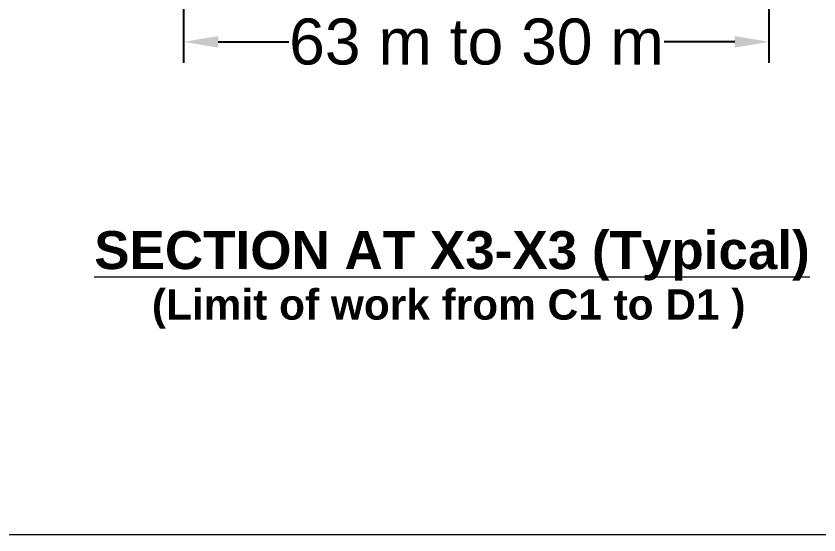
# Model space of a CAD drawing. Header units: inches. Extents: x -885 to 26362, y -28010 to 990.
# Drawn here: x 4373.11 to 4394.07, y -17724.55 to -17711.01 of the extents above; entities that cross this region are included whole.
import ezdxf

# ---------------------------------------------------------------- set-up
doc = ezdxf.new("R2010")
doc.units = ezdxf.units.IN
doc.header["$MEASUREMENT"] = 0
doc.header["$PDMODE"] = 3
doc.layers.add('LINE', color=7, linetype='Continuous')
doc.layers.add('Long Section Labels', color=7, linetype='Continuous', lineweight=9)
doc.styles.add('Arial B heading -200', font='arialbd.ttf', dxfattribs={"height": 0.6})
doc.styles.get("Standard").update_dxf_attribs({"font": 'arial.ttf'})
doc.dimstyles.get("Standard").update_dxf_attribs({"dimtxt": 0.18, "dimasz": 0.18, "dimexe": 0.18, "dimexo": 0.0625, "dimgap": 0.09, "dimtad": 0, "dimtih": 1, "dimtoh": 1, "dimdec": 4, "dimzin": 0, "dimdsep": 46, "dimtxsty": 'Standard', "dimcen": 0.09, "dimadec": 0, "dimazin": 0, "dimtfac": 1, "dimtdec": 4, "dimtofl": 0, "dimtmove": 0, "dimatfit": 3, "dimfxl": 1, "dimtolj": 1, "dimtzin": 0, "dimarcsym": 0})

# ---------------------------------------------------------------- blocks, each defined once
blk = doc.blocks.new('*D59')
at = {"layer": 'Defpoints', "color": 0, "ltscale": 0.5, "transparency": 16777216}
for p in [(4392.768, -17711.682), (4377.485, -17713.234), (4392.768, -17713.234)]:
    blk.add_point(p, dxfattribs=at)
at = {"layer": 'LINE', "color": 7, "ltscale": 0.5, "transparency": 16777216}
for p, q in [((4377.485, -17712.234), (4377.485, -17709.682)), ((4392.768, -17712.234), (4392.768, -17709.682)), ((4378.385, -17711.682), (4380.23, -17711.682)), ((4391.868, -17711.682), (4390.023, -17711.682))]:
    blk.add_line(p, q, dxfattribs=at)
for points in [[(4378.385, -17711.532), (4378.385, -17711.832), (4377.485, -17711.682)], [(4391.868, -17711.532), (4391.868, -17711.832), (4392.768, -17711.682)]]:
    blk.add_solid(points, dxfattribs=at)
at = {"layer": 'LINE', "color": 7, "lineweight": 20, "ltscale": 0.5, "transparency": 16777216, "insert": (4385.127, -17711.682), "char_height": 1.2, "attachment_point": 5}
blk.add_mtext('\\A1;63 m to 30 m', dxfattribs=at)

msp = doc.modelspace()

# ---------------------------------------------------------------- linework, layer by layer
at = {"layer": 'Long Section Labels'}
msp.add_lwpolyline([(4282.273131, -17589.246191), (4473.617551, -17589.246191), (4473.617551, -17724.54583), (4282.273131, -17724.54583)], close=True, dxfattribs=at)

# ---------------------------------------------------------------- texts
at = {"layer": 'LINE', "color": 7, "lineweight": 20, "ltscale": 0.5, "style": 'Arial B heading -200'}
for s, height, p in [('%%USECTION AT X3-X3 (Typical)', 0.99046911, (4375.147281, -17717.610749)), ('(Limit of work from C1 to D1 )', 0.79237529, (4376.652952, -17718.92978))]:
    msp.add_text(s, height=height, dxfattribs=at).set_placement(p)

# ---------------------------------------------------------------- dimensions: what is measured, and where the dimension line sits
at = {"layer": 'LINE', "color": 7, "lineweight": 20, "ltscale": 0.5}
dim = msp.add_linear_dim(base=(4392.768322, -17711.681919), p1=(4377.484839, -17713.234163), p2=(4392.768322, -17713.234163), text='63 m to 30 m', dimstyle='Standard', override={"dimtxt": 1.2, "dimasz": 0.9, "dimexe": 2, "dimexo": 1, "dimclrd": 7, "dimclre": 7, "dimclrt": 7, "dimfxl": 100, "dimfxlon": 1, "dimlwd": 65535, "dimlwe": 65535}, dxfattribs=at)
dim.commit()
dim.dimension.update_dxf_attribs({"geometry": '*D59', "text_midpoint": (4385.126581, -17711.681919), "dimtype": 160})

doc.saveas('drawing.dxf')
